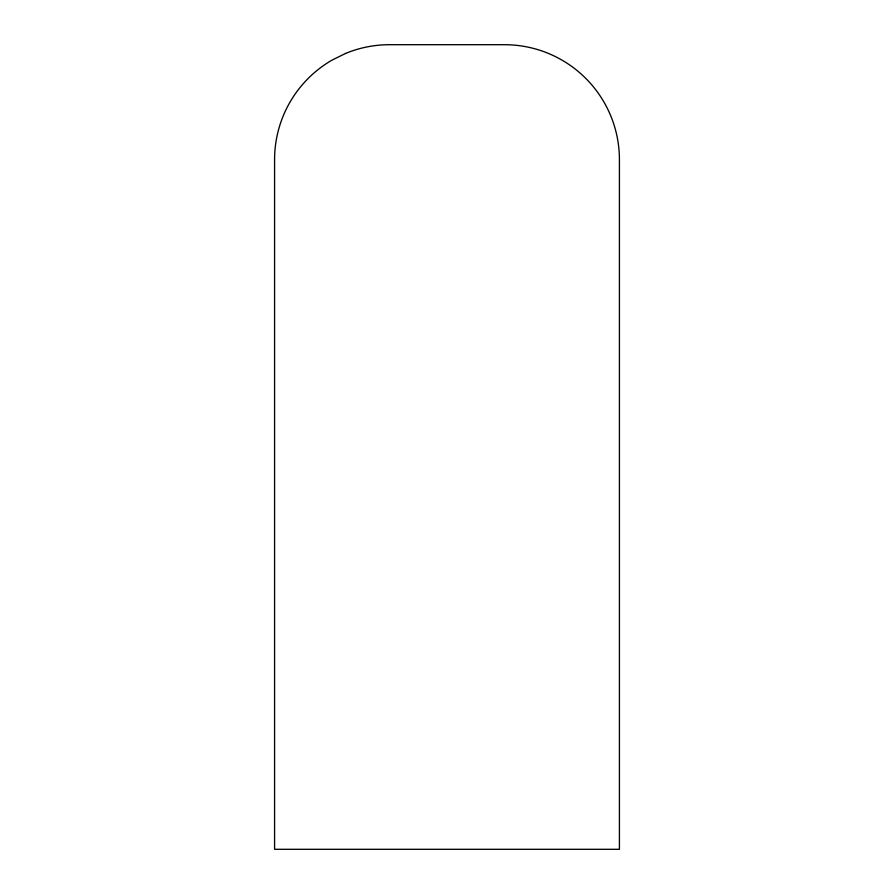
<?xml version="1.0" encoding="UTF-8"?>
<svg xmlns="http://www.w3.org/2000/svg" width="894" height="894" viewBox="0 0 894 894"><rect width="100%" height="100%" fill="white"/><g stroke="black" fill="none" stroke-linecap="round" stroke-linejoin="round"><path stroke-width="1.34" d="M345.542 53.45L332.054 60.099A114.946 114.946 0 0 0 274.581 159.646L274.581 849.3L619.419 849.3L619.419 159.646A114.946 114.946 0 0 0 504.473 44.7L389.527 44.7A114.946 114.946 0 0 0 345.542 53.45"/></g></svg>
